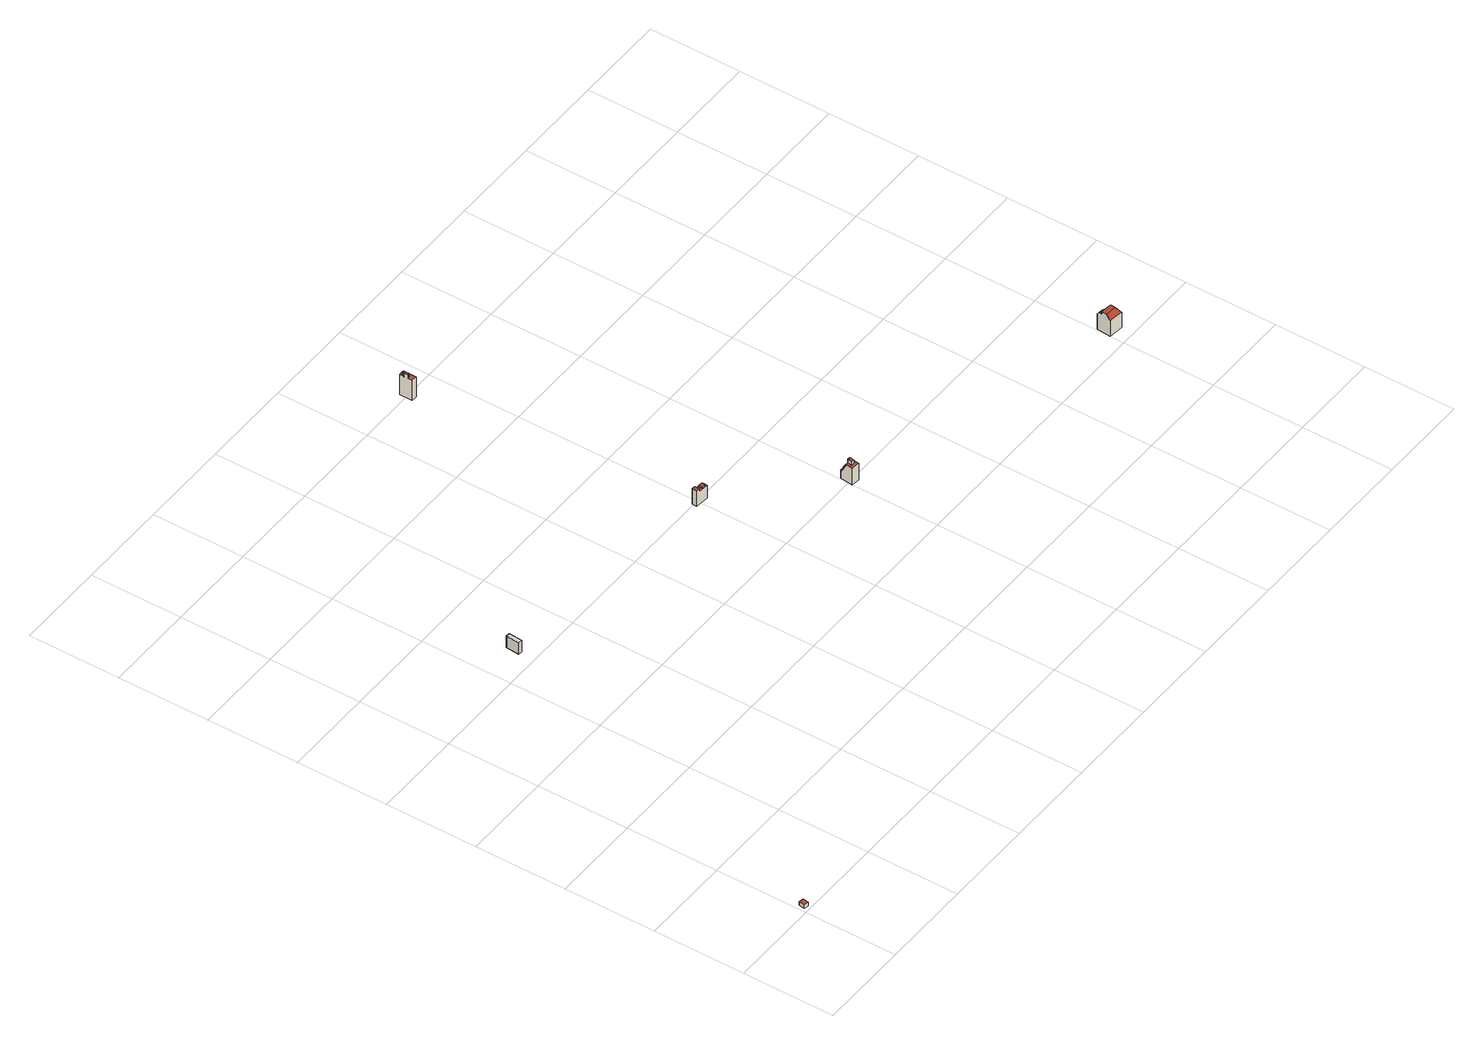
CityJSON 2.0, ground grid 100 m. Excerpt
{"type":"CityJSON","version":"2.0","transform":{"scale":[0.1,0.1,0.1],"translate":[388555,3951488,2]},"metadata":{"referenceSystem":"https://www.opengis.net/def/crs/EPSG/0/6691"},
"CityObjects":{
"building1":{"type":"Building","attributes":{"class":"3003","measuredHeight":4.2,"storeysAboveGround":9999,"storeysBelowGround":9999,"usage":"461","地区計画":"外神田二・三丁目地区"},"geometry":[{"type":"Solid","lod":"2","boundaries":[[[[0,1,2,3]],[[4,5,6,7]],[[4,7,2,1]],[[5,4,1,0]],[[7,6,3,2]],[[6,5,0,3]]]],"semantics":{"surfaces":[{"type":"GroundSurface"},{"type":"RoofSurface"},{"type":"WallSurface"}],"values":[[0,1,2,2,2,2]]}}]},
"building2":{"type":"Building","attributes":{"13+区市町村コード+大字・町コード+町・丁目コード":"13105019003","class":"3002","measuredHeight":18.9,"storeysAboveGround":4,"storeysBelowGround":0,"usage":"412","大字・町コード":"19","延べ面積換算係数":"1.00","町・丁目コード":"3"},"address":[{"country":"日本","locality":"東京都文京区湯島三丁目"}],"geometry":[{"type":"Solid","lod":"1","boundaries":[[[[8,9,10,11]],[[8,11,12,13]],[[11,10,14,12]],[[10,9,15,14]],[[9,8,13,15]],[[13,12,14,15]]]]}]},
"building3":{"type":"Building","attributes":{"13+区市町村コード+大字・町コード+町・丁目コード":"13101044005","class":"3002","measuredHeight":19.4,"storeysAboveGround":5,"storeysBelowGround":0,"usage":"401","地区計画":"外神田五・六丁目地区","大字・町コード":"44","延べ面積換算係数":"1","町・丁目コード":"5"},"address":[{"country":"日本","locality":"東京都千代田区外神田五丁目"}],"geometry":[{"type":"Solid","lod":"2","boundaries":[[[[16,17,18,19]],[[20,21,22,23]],[[24,25,26,27,28,29,30,31]],[[32,33,34,35]],[[30,29,26,25]],[[23,22,16,19]],[[21,20,28,27]],[[18,29,28,20,23,19]],[[26,17,16,22,21,27]],[[34,33,24,31]],[[35,34,31,30]],[[33,32,25,24]],[[32,35,30,25]],[[18,17,26,29]]]],"semantics":{"surfaces":[{"type":"GroundSurface"},{"type":"RoofSurface"},{"type":"WallSurface"}],"values":[[0,1,1,1,1,2,2,2,2,2,2,2,2,2]]}}]},
"building4":{"type":"Building","attributes":{"13+区市町村コード+大字・町コード+町・丁目コード":"13105019003","class":"3002","measuredHeight":29,"storeysAboveGround":8,"storeysBelowGround":0,"usage":"401","大字・町コード":"19","延べ面積換算係数":"1","町・丁目コード":"3"},"address":[{"country":"日本","locality":"東京都文京区湯島三丁目"}],"geometry":[{"type":"Solid","lod":"2","boundaries":[[[[36,37,38,39,40,41,42,43,44,45],[46,47,48,49]],[[37,36,45,50,51]],[[45,44,52,50]],[[53,52,44,43,54,55,40,39,38]],[[38,37,51,53]],[[56,48,47,57]],[[58,59,56,57]],[[59,49,48,56]],[[58,46,49,59]],[[57,47,46,58]],[[54,60,61,55]],[[61,41,40,55]],[[60,42,41,61]],[[54,43,42,60]],[[50,52,53,51]]]],"semantics":{"surfaces":[{"type":"RoofSurface"},{"type":"WallSurface"},{"type":"GroundSurface"}],"values":[[0,1,1,1,1,1,0,1,1,1,0,1,1,1,2]]}}]},
"building5":{"type":"Building","attributes":{"13+区市町村コード+大字・町コード+町・丁目コード":"13106007003","class":"3002","measuredHeight":25.4,"storeysAboveGround":7,"storeysBelowGround":0,"usage":"412","大字・町コード":"7","延べ面積換算係数":"0.8","町・丁目コード":"3"},"address":[{"country":"日本","locality":"東京都台東区上野三丁目"}],"geometry":[{"type":"Solid","lod":"2","boundaries":[[[[62,63,64,65]],[[62,65,66,67]],[[68,64,63,69]],[[69,70,71,68]],[[72,71,70,73]],[[73,74,75,72]],[[76,75,74,77]],[[78,79,76,77]],[[80,81,82,66,65,64,68,71,72,75,76,79]],[[83,84,85,86,87,88,81,80]],[[73,70,69,63,62,67,89,88,87,78,77,74]],[[81,88,89,82]],[[87,86,90,91,83,80,79,78]],[[91,90,92,93]],[[92,85,84,93]],[[90,86,85,92]],[[93,84,83,91]],[[67,66,82,89]]]],"semantics":{"surfaces":[{"type":"RoofSurface"},{"type":"WallSurface"},{"type":"GroundSurface"}],"values":[[0,1,1,0,1,0,1,0,1,0,1,1,1,0,1,1,1,2]]}}]},
"building6":{"type":"Building","attributes":{"13+区市町村コード+大字・町コード+町・丁目コード":"13106019002","class":"3002","measuredHeight":24.5,"storeysAboveGround":7,"storeysBelowGround":0,"usage":"412","大字・町コード":"19","延べ面積換算係数":"0.8","町・丁目コード":"2"},"address":[{"country":"日本","locality":"東京都台東区台東二丁目"}],"geometry":[{"type":"Solid","lod":"2","boundaries":[[[[94,95,96,97]],[[95,94,98,99]],[[100,101,97,96,102,103,104,105]],[[99,106,107,108,109,102,96,95]],[[94,97,101,110,111,112,98]],[[113,111,110,114]],[[115,112,111,113]],[[113,114,116,115]],[[117,105,104,118]],[[118,119,120,117]],[[117,120,100,105]],[[104,103,119,118]],[[121,122,109,108]],[[116,114,110,101,100,120,119,103,102,109,122,123,124]],[[123,125,126,124]],[[125,107,106,126]],[[121,108,107,125]],[[121,125,123,122]],[[99,98,112,115,116,124,126,106]]]],"semantics":{"surfaces":[{"type":"RoofSurface"},{"type":"WallSurface"},{"type":"GroundSurface"}],"values":[[0,1,0,1,1,0,1,1,1,0,1,1,0,1,1,1,0,0,2]]}}]}
},
"vertices":[
[66,74,46],[54,8,46],[4,17,46],[15,83,46],[54,8,88],[66,74,88],[15,83,88],[4,17,88],
[1385,4141,31],[1342,4144,31],[1353,4291,31],[1396,4288,31],[1396,4288,177],[1385,4141,177],[1353,4291,177],[1342,4144,177],
[3940,4008,15],[4085,3995,15],[4080,3941,15],[3935,3954,15],[3969,3951,209],[3974,4005,209],[3940,4008,209],[3935,3954,209],[4023,3994,172],[4066,3990,172],[4085,3995,172],[3974,4005,172],[3969,3951,172],[4080,3941,172],[4062,3950,172],[4020,3954,172],[4066,3990,190],[4023,3994,190],[4020,3954,190],[4062,3950,190],
[3672,7042,272],[3673,7058,272],[3610,7058,272],[3610,7022,272],[3610,7008,272],[3635,7008,272],[3635,6969,272],[3610,6969,272],[3610,6918,272],[3672,6913,272],[3627,7042,272],[3657,7042,272],[3657,7022,272],[3627,7022,272],[3672,6913,23],[3673,7058,23],[3610,6918,23],[3610,7058,23],[3610,6969,313],[3610,7008,313],[3657,7022,289],[3657,7042,289],[3627,7042,289],[3627,7022,289],[3635,6969,313],[3635,7008,313],
[5007,3088,112],[5005,3075,112],[5097,3064,112],[5099,3078,112],[5099,3078,13],[5007,3088,13],[5097,3064,135],[5005,3075,135],[5004,3061,135],[5096,3051,135],[5096,3051,166],[5004,3061,166],[5002,3045,166],[5094,3035,166],[5094,3035,193],[5002,3045,193],[5000,3029,193],[5092,3018,193],[5092,3018,218],[5083,2938,218],[5083,2938,13],[5058,3022,218],[5053,2974,218],[5024,2977,218],[5030,3025,218],[5000,3029,218],[4991,2948,218],[4991,2948,13],[5030,3025,267],[5058,3022,267],[5024,2977,267],[5053,2974,267],
[8063,2308,184],[8023,2313,184],[8020,2289,222],[8060,2284,222],[8063,2308,1],[8023,2313,1],[8051,2251,222],[8056,2251,222],[8016,2256,222],[8018,2255,222],[8020,2267,222],[8052,2263,222],[8004,2157,1],[8004,2157,193],[8009,2196,255],[8016,2256,255],[8056,2251,183],[8060,2289,183],[8060,2289,1],[8073,2288,183],[8068,2249,183],[8073,2288,1],[8068,2249,1],[8052,2263,247],[8020,2267,247],[8018,2255,247],[8051,2251,247],[8127,2182,255],[8134,2241,255],[8176,2236,193],[8176,2236,1],[8164,2137,193],[8164,2137,1]
]}
